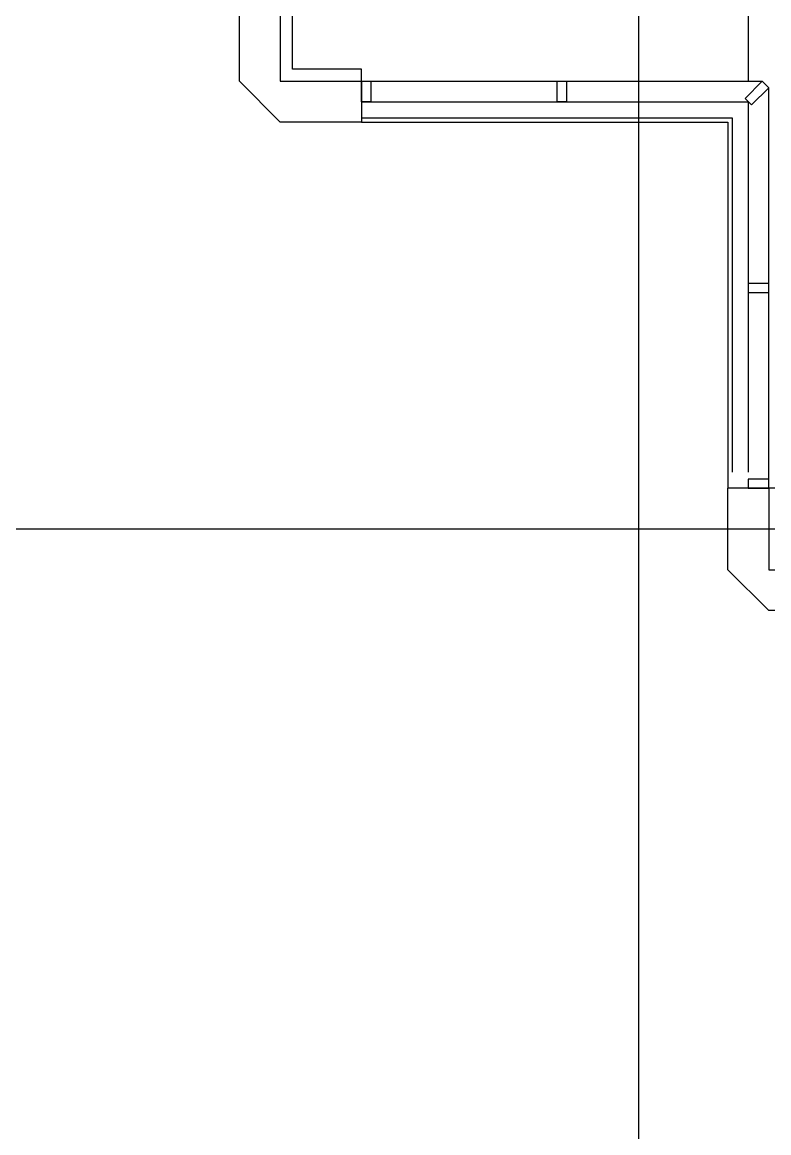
# Model space of a CAD drawing. Header units: millimetres. Extents: x 18694 to 89916, y 18694 to 89916.
# Drawn here: x 63821 to 68479, y 27322 to 34252 of the extents above; entities that cross this region are included whole.
import ezdxf

# ---------------------------------------------------------------- set-up
doc = ezdxf.new("R2010")
doc.units = ezdxf.units.MM
for name, color, linetype in [('E-B-FURR', 7, 'CONTINUOUS'), ('E-B-GLAZ', 7, 'CONTINUOUS'), ('E-B-MULL', 7, 'CONTINUOUS'), ('E-B-SHEL', 7, 'CONTINUOUS'), ('GRIDLN', 7, 'CONTINUOUS')]:
    doc.layers.add(name, color=color, linetype=linetype)

msp = doc.modelspace()

# ---------------------------------------------------------------- linework, layer by layer
at = {"layer": 'E-B-FURR', "color": 6}
for p, q in [((68352.703858, 33883.6), (68352.703858, 39100.804577)), ((65938.4, 33883.6), (68437.988854, 33883.6)), ((68478.4, 31343.6), (68478.4, 33843.188854))]:
    msp.add_line(p, q, dxfattribs=at)
for points in [[(65938.4, 33883.6), (65938.4, 33959.8), (65506.6, 33959.8), (65506.6, 34391.6), (65430.4, 34391.6)], [(68986.4, 30835.6), (68986.4, 30911.8), (68554.6, 30911.8), (68554.6, 31343.6), (68478.4, 31343.6)]]:
    msp.add_lwpolyline(points, dxfattribs=at)
at = {"layer": 'E-B-GLAZ', "color": 8}
for p, q in [((65938.4, 33756.6), (68351.4, 33756.6)), ((68351.4, 33756.6), (68351.4, 31445.2)), ((65938.4, 33655), (68249.8, 33655)), ((65938.4, 33629.6), (68224.4, 33629.6)), ((68224.4, 33629.6), (68224.4, 31343.6)), ((68249.8, 33655), (68249.8, 31445.2))]:
    msp.add_line(p, q, dxfattribs=at)
at = {"layer": 'E-B-MULL', "color": 8}
for points in [[(65938.4, 33756.6), (65938.4, 33883.6), (65995.55, 33883.6), (65995.55, 33756.6), (65938.4, 33756.6), (65938.4, 33756.6)], [(67159.619427, 33756.6), (67159.619427, 33883.6), (67216.769427, 33883.6), (67216.769427, 33756.6), (67159.619427, 33756.6), (67159.619427, 33756.6)], [(68331.194427, 33776.805573), (68437.988854, 33883.6), (68478.4, 33843.188854), (68371.605573, 33736.394427), (68331.194427, 33776.805573), (68331.194427, 33776.805573)], [(68351.4, 32564.819427), (68478.4, 32564.819427), (68478.4, 32621.969427), (68351.4, 32621.969427), (68351.4, 32564.819427), (68351.4, 32564.819427)], [(68351.4, 31343.6), (68478.4, 31343.6), (68478.4, 31400.75), (68351.4, 31400.75), (68351.4, 31343.6), (68351.4, 31343.6)]]:
    msp.add_lwpolyline(points, close=True, dxfattribs=at)
at = {"layer": 'E-B-SHEL', "color": 2}
for p, q in [((65176.4, 33883.6), (65176.4, 34391.6)), ((65430.4, 34391.6), (65430.4, 33883.6)), ((65430.4, 33629.6), (65176.4, 33883.6)), ((65430.4, 33883.6), (65938.4, 33883.6)), ((65938.4, 33883.6), (65938.4, 33629.6)), ((65938.4, 33629.6), (65430.4, 33629.6)), ((68478.4, 31343.6), (68224.4, 31343.6)), ((68224.4, 30835.6), (68224.4, 31343.6)), ((68478.4, 31343.6), (68478.4, 30835.6)), ((68478.4, 30581.6), (68224.4, 30835.6)), ((68478.4, 30835.6), (68986.4, 30835.6)), ((68986.4, 30581.6), (68478.4, 30581.6))]:
    msp.add_line(p, q, dxfattribs=at)
at = {"layer": 'GRIDLN', "color": 9}
for p, q in [((67665.6, 88696.8), (67665.6, 18694.4)), ((88696.8, 31089.6), (18694.4, 31089.6)), ((88696.8, 31089.6), (18694.4, 31089.6))]:
    msp.add_line(p, q, dxfattribs=at)

doc.saveas('drawing.dxf')
